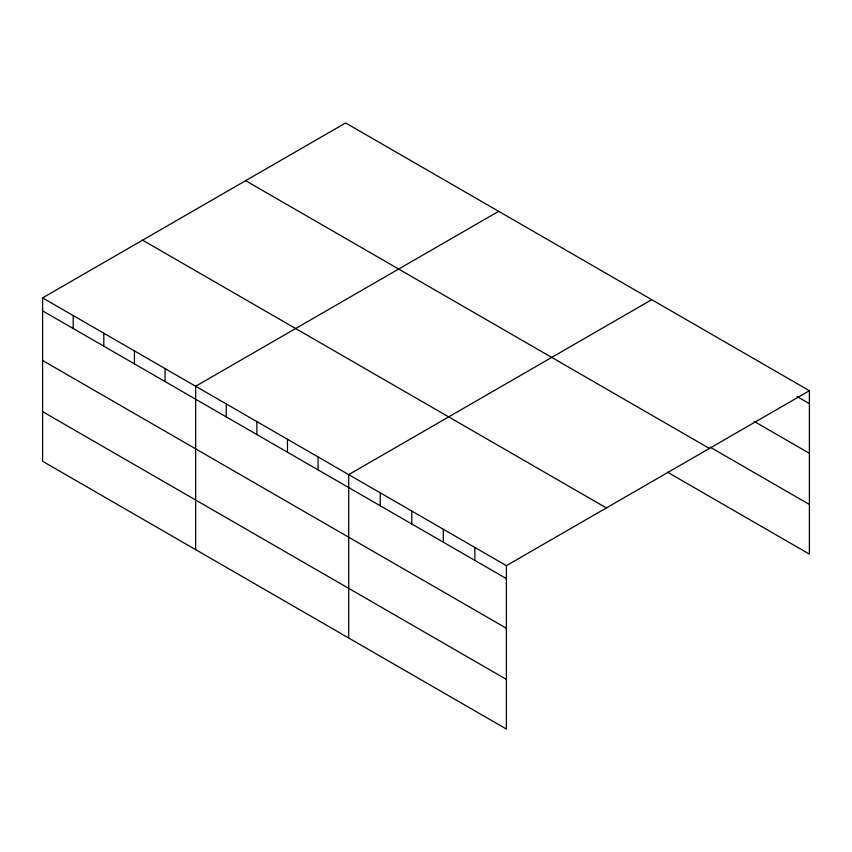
<?xml version="1.0" encoding="UTF-8"?>
<svg xmlns="http://www.w3.org/2000/svg" width="852" height="852" viewBox="0 0 852 852"><rect width="100%" height="100%" fill="white"/><g stroke="black" fill="none" stroke-linecap="round" stroke-linejoin="round"><path stroke-width="1.28" d="M42.6 297.891L506.386 565.664L506.386 729.046L42.6 461.283L42.6 297.891L345.614 122.954L809.4 390.717L809.4 554.109L667.478 472.168M498.665 211.317L195.651 386.254L195.651 549.646M651.716 299.68L348.702 474.617L348.702 638.01M506.386 565.664L809.4 390.717M797.014 396.521L809.4 403.667M754.212 421.452L809.4 453.317M710.28 447.236L809.4 504.459M245.621 180.688L709.407 448.45M142.593 240.168L606.379 507.93M42.6 310.852L506.386 578.614M42.6 360.492L506.386 628.254M42.6 411.644L506.386 679.406M474.852 547.453L474.852 560.403M443.306 529.241L443.306 542.192M411.772 511.04L411.772 523.991M380.237 492.829L380.237 505.779M318.084 456.949L318.084 469.899M287.475 439.27L287.475 452.231M256.867 421.602L256.867 434.552M226.259 403.933L226.259 416.884M165.043 368.586L165.043 381.536M134.424 350.917L134.424 363.868M103.816 333.238L103.816 346.189M73.208 315.57L73.208 328.521"/></g></svg>
